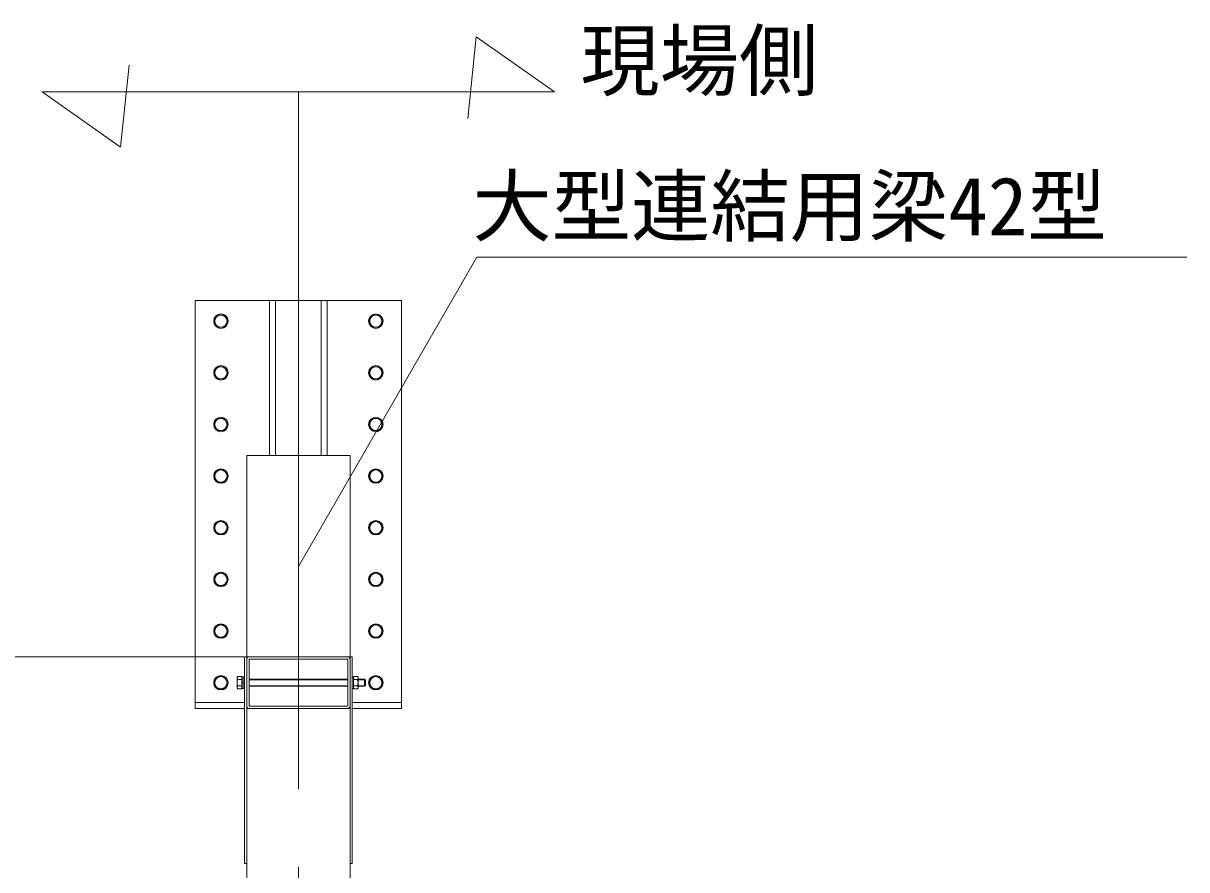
# Model space of a CAD drawing. Units: millimetres, scale not verified. Extents: x -30584 to 1616, y -23100 to 23100.
# Drawn here: x -8397 to -6144, y -13960 to -12321 of the extents above; entities that cross this region are included whole.
import ezdxf
from ezdxf.enums import TextEntityAlignment as Align

# ---------------------------------------------------------------- set-up
doc = ezdxf.new("R2010")
doc.units = ezdxf.units.MM
doc.header["$LTSCALE"] = 150
doc.linetypes.add('CHAIN2', pattern=[12, 9, -1, 1, -1])
for name, color, linetype, lineweight in [('0-6_ﾎﾞﾙﾄ類', 2, 'Continuous', 18), ('0-B_寸法', 3, 'Continuous', 18), ('0-E_大型柱', 7, 'Continuous', 18), ('0-F_大型連結用梁42', 7, 'Continuous', 18), ('1-5_通芯', 1, 'CHAIN2', 18), ('1-A_文字', 7, 'Continuous', 18)]:
    doc.layers.add(name, color=color, linetype=linetype, lineweight=lineweight)
doc.styles.add('ＭＳ ゴシック', font='')
doc.styles.get('ＭＳ ゴシック').set_extended_font_data('MS Gothic')

msp = doc.modelspace()

# ---------------------------------------------------------------- linework, layer by layer
at = {"layer": '0-6_ﾎﾞﾙﾄ類'}
for p, q in [((-7983, -13587.5), (-7981.3, -13585.9)), ((-7748.4, -13587.5), (-7750, -13585.9)), ((-7983, -13587.5), (-7983, -13608.5)), ((-7983, -13608.5), (-7981.3, -13610.1)), ((-7981.3, -13591.9), (-7974, -13591.9)), ((-7981.3, -13604.1), (-7974, -13604.1)), ((-7974, -13598), (-7971, -13597.2)), ((-7974, -13598.8), (-7971, -13598)), ((-7959.7, -13591), (-7768.7, -13591)), ((-7959.7, -13592.2), (-7768.7, -13592.2)), ((-7959.7, -13603.8), (-7768.7, -13603.8)), ((-7959.7, -13605), (-7768.7, -13605)), ((-7750, -13591.9), (-7757.4, -13591.9)), ((-7750, -13604.1), (-7757.4, -13604.1)), ((-7748.4, -13608.5), (-7750, -13610.1)), ((-7748.4, -13587.5), (-7748.4, -13608.5)), ((-7748.4, -13591), (-7736, -13591)), ((-7748.4, -13592.2), (-7734.8, -13592.2)), ((-7748.4, -13603.8), (-7734.8, -13603.8)), ((-7748.4, -13605), (-7736, -13605)), ((-7736, -13591), (-7736, -13605)), ((-7736, -13591), (-7734, -13593)), ((-7736, -13605), (-7734, -13603)), ((-7734, -13593), (-7734, -13603))]:
    msp.add_line(p, q, dxfattribs=at)
for points in [[(-8021, -12886.2), (-8027.8, -12898), (-8021, -12909.8), (-8007.3, -12909.8), (-8000.5, -12898), (-8007.3, -12886.2)], [(-7707.3, -12886.2), (-7700.5, -12898), (-7707.3, -12909.8), (-7721, -12909.8), (-7727.8, -12898), (-7721, -12886.2)], [(-8021, -12986.2), (-8027.8, -12998), (-8021, -13009.8), (-8007.3, -13009.8), (-8000.5, -12998), (-8007.3, -12986.2)], [(-7707.3, -12986.2), (-7700.5, -12998), (-7707.3, -13009.8), (-7721, -13009.8), (-7727.8, -12998), (-7721, -12986.2)], [(-8021, -13086.2), (-8027.8, -13098), (-8021, -13109.8), (-8007.3, -13109.8), (-8000.5, -13098), (-8007.3, -13086.2)], [(-7707.3, -13086.2), (-7700.5, -13098), (-7707.3, -13109.8), (-7721, -13109.8), (-7727.8, -13098), (-7721, -13086.2)], [(-8021, -13186.2), (-8027.8, -13198), (-8021, -13209.8), (-8007.3, -13209.8), (-8000.5, -13198), (-8007.3, -13186.2)], [(-7707.3, -13186.2), (-7700.5, -13198), (-7707.3, -13209.8), (-7721, -13209.8), (-7727.8, -13198), (-7721, -13186.2)], [(-8021, -13286.2), (-8027.8, -13298), (-8021, -13309.8), (-8007.3, -13309.8), (-8000.5, -13298), (-8007.3, -13286.2)], [(-7707.3, -13286.2), (-7700.5, -13298), (-7707.3, -13309.8), (-7721, -13309.8), (-7727.8, -13298), (-7721, -13286.2)], [(-8021, -13386.2), (-8027.8, -13398), (-8021, -13409.8), (-8007.3, -13409.8), (-8000.5, -13398), (-8007.3, -13386.2)], [(-7707.3, -13386.2), (-7700.5, -13398), (-7707.3, -13409.8), (-7721, -13409.8), (-7727.8, -13398), (-7721, -13386.2)], [(-8021, -13486.2), (-8027.8, -13498), (-8021, -13509.8), (-8007.3, -13509.8), (-8000.5, -13498), (-8007.3, -13486.2)], [(-7707.3, -13486.2), (-7700.5, -13498), (-7707.3, -13509.8), (-7721, -13509.8), (-7727.8, -13498), (-7721, -13486.2)], [(-8021, -13586.2), (-8027.8, -13598), (-8021, -13609.8), (-8007.3, -13609.8), (-8000.5, -13598), (-8007.3, -13586.2)], [(-7971, -13609.4), (-7971, -13586.7), (-7974, -13586.7), (-7974, -13609.4)], [(-7971, -13609), (-7971, -13587), (-7968.7, -13587), (-7968.7, -13609)], [(-7757.4, -13587), (-7757.4, -13609), (-7759.7, -13609), (-7759.7, -13587)], [(-7707.3, -13586.2), (-7700.5, -13598), (-7707.3, -13609.8), (-7721, -13609.8), (-7727.8, -13598), (-7721, -13586.2)]]:
    msp.add_lwpolyline(points, close=True, dxfattribs=at)
for points in [[(-7981.3, -13610.1), (-7974, -13610.1), (-7974, -13585.9), (-7981.3, -13585.9)], [(-7750, -13610.1), (-7757.4, -13610.1), (-7757.4, -13585.9), (-7750, -13585.9)]]:
    msp.add_lwpolyline(points, dxfattribs=at)
for centre, radius in [((-8014.2, -12898), 14), ((-8014.2, -12898), 11.8), ((-7714.2, -12898), 14), ((-7714.2, -12898), 11.8), ((-8014.2, -12998), 14), ((-8014.2, -12998), 11.8), ((-7714.2, -12998), 14), ((-7714.2, -12998), 11.8), ((-8014.2, -13098), 14), ((-8014.2, -13098), 11.8), ((-7714.2, -13098), 14), ((-7714.2, -13098), 11.8), ((-8014.2, -13198), 14), ((-8014.2, -13198), 11.8), ((-7714.2, -13198), 14), ((-7714.2, -13198), 11.8), ((-8014.2, -13298), 14), ((-8014.2, -13298), 11.8), ((-7714.2, -13298), 14), ((-7714.2, -13298), 11.8), ((-8014.2, -13398), 14), ((-7714.2, -13398), 14), ((-8014.2, -13398), 11.8), ((-7714.2, -13398), 11.8), ((-8014.2, -13498), 14), ((-8014.2, -13498), 11.8), ((-7714.2, -13498), 14), ((-7714.2, -13498), 11.8), ((-8014.2, -13598), 14), ((-8014.2, -13598), 11.8), ((-7714.2, -13598), 14), ((-7714.2, -13598), 11.8)]:
    msp.add_circle(centre, radius, dxfattribs=at)
for centre, radius, start, end in [((-7978.3, -13588.9), 4.29, 135, 225), ((-7753, -13588.9), 4.29, 315, 45), ((-7970.8, -13598), 12.1, 150, 210), ((-7978.3, -13607.1), 4.29, 135, 225), ((-7760.5, -13598), 12.1, 330, 30), ((-7753, -13607.1), 4.29, 315, 45)]:
    msp.add_arc(centre, radius, start, end, dxfattribs=at)
at = {"layer": '0-B_寸法'}
msp.add_line((-7969.7, -13548), (-9761.2, -13548), dxfattribs=at)
at = {"layer": '0-E_大型柱'}
for points in [[(-7968.7, -13548), (-7964.2, -13548), (-7964.2, -13948), (-7968.7, -13948)], [(-7759.7, -13548), (-7764.2, -13548), (-7764.2, -13948), (-7759.7, -13948)]]:
    msp.add_lwpolyline(points, close=True, dxfattribs=at)
msp.add_lwpolyline([(-7764.2, -13998), (-7764.2, -13648), (-7964.2, -13648), (-7964.2, -13998)], dxfattribs=at)
at = {"layer": '0-F_大型連結用梁42'}
for p, q in [((-7864.2, -13158), (-7864.2, -13548)), ((-7964.2, -13643.5), (-7964.2, -13552.5)), ((-7959.7, -13548), (-7768.7, -13548)), ((-7764.2, -13552.5), (-7764.2, -13643.5)), ((-7959.7, -13648), (-7768.7, -13648)), ((-7768.7, -13648), (-7959.7, -13648))]:
    msp.add_line(p, q, dxfattribs=at)
msp.add_lwpolyline([(-7759.7, -13648), (-7664.2, -13648), (-7664.2, -12858), (-8064.2, -12858), (-8064.2, -13648), (-7968.7, -13648)], dxfattribs=at)
for points in [[(-7920.2, -13158), (-7908.2, -13158), (-7908.2, -12858), (-7920.2, -12858)], [(-7808.2, -13158), (-7820.2, -13158), (-7820.2, -12858), (-7808.2, -12858)], [(-7964.2, -13158), (-7764.2, -13158), (-7764.2, -13548), (-7964.2, -13548)], [(-7959.7, -13552.5), (-7768.7, -13552.5), (-7768.7, -13643.5), (-7959.7, -13643.5)], [(-7968.7, -13648), (-7968.7, -13636), (-8064.2, -13636), (-8064.2, -13648)], [(-7759.7, -13648), (-7759.7, -13636), (-7664.2, -13636), (-7664.2, -13648)]]:
    msp.add_lwpolyline(points, close=True, dxfattribs=at)
for centre, start, end in [((-7959.7, -13552.5), 90, 180), ((-7768.7, -13552.5), 0, 90), ((-7959.7, -13643.5), 180, 270), ((-7768.7, -13643.5), 270, 0)]:
    msp.add_arc(centre, 4.5, start, end, dxfattribs=at)
at = {"layer": '1-5_通芯'}
msp.add_line((-7864.2, -12454.2), (-7864.2, -20330.5), dxfattribs=at)
at = {"layer": '1-A_文字'}
for p, q in [((-7864.2, -13373.1), (-7518.4, -12774.2)), ((-7518.4, -12774.2), (-7517.8, -12774.2)), ((-7517.8, -12774.2), (-6143.7, -12774.2))]:
    msp.add_line(p, q, dxfattribs=at)
for points in [[(-7368.2, -12454.2), (-7519.6, -12347.4), (-7536.3, -12505.8)], [(-7368.2, -12454.2), (-8360.1, -12454.2), (-8208.7, -12560.9), (-8192.1, -12402.5)]]:
    msp.add_lwpolyline(points, dxfattribs=at)

# ---------------------------------------------------------------- texts
at = {"layer": '1-A_文字', "style": 'ＭＳ ゴシック'}
for s, p in [('現場側', (-7318.1, -12483.4)), ('大型連結用梁42型', (-7527.1, -12765.5))]:
    msp.add_text(s, height=112.6, dxfattribs=at).set_placement(p, align=Align.BOTTOM_LEFT)

doc.saveas('drawing.dxf')
